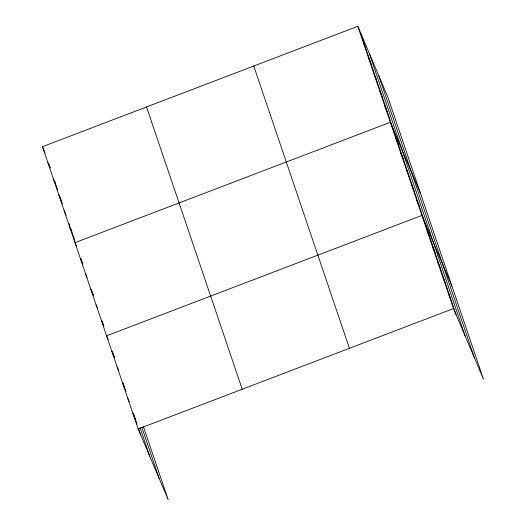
<?xml version="1.0" encoding="UTF-8"?>
<svg xmlns="http://www.w3.org/2000/svg" width="526" height="526" viewBox="0 0 526 526"><rect width="100%" height="100%" fill="white"/><g stroke="black" fill="none" stroke-linecap="round" stroke-linejoin="round"><path stroke-width="0.79" d="M143.453 426.731L168.182 499.7L138.16 428.96L42.481 146.688L357.818 26.3L387.84 97.04L483.519 379.312L453.491 308.571L357.818 26.3M138.16 428.96L453.491 308.571M363.236 42.297L365.78 48.287M368.66 58.294L371.205 64.284M374.078 74.284L376.623 80.281M379.502 90.281L382.047 96.271M384.92 106.278L387.465 112.268M420.373 193.009L390.345 122.275L75.014 242.664L76.605 246.405M395.605 137.799L398.149 143.789M400.871 153.322L403.409 159.312M406.131 168.846L408.676 174.842M411.391 184.37L413.936 190.366M416.658 199.9L419.196 205.89M451.946 286.157L421.918 215.423L106.587 335.812L108.178 339.559M427.178 230.947L429.722 236.937M432.444 246.47L434.982 252.467M437.704 262.001L440.249 267.99M442.964 277.524L445.509 283.514M448.231 293.048L450.769 299.038M42.481 146.688L45.026 152.685M47.905 162.685L50.128 167.925M53.33 178.682L55.552 183.922M58.748 194.679L61.292 200.669L60.003 196.862M64.172 210.67L66.079 215.167M69.59 226.667L71.819 231.913M80.274 258.187L82.819 264.177L80.978 258.746M85.534 273.711L87.125 277.458M90.801 289.241L93.345 295.231L91.504 289.793M96.061 304.764L97.652 308.506M101.321 320.288L103.865 326.278L102.024 320.847M111.847 351.335L114.392 357.332L112.551 351.894M117.107 366.865L118.698 370.606M122.374 382.389L124.918 388.379L123.071 382.948M127.634 397.912L129.225 401.66M132.894 413.436L135.438 419.432L133.597 413.995M378.773 75.672L474.445 357.943M369.43 53.659L465.102 335.93M360.356 32.29L456.035 314.568M253.756 66.026L349.428 348.304M146.544 106.962L242.216 389.233M141.75 427.099L159.115 478.331M140.034 427.599L149.772 456.318M48.898 164.105L50.194 167.919M54.836 181.628L55.611 183.909M55.868 184.672L57.676 190.004M61.549 201.432L62.324 203.713M69.037 223.517L69.813 225.805M70.583 228.087L71.878 231.9M72.134 232.656L74.975 241.04M125.181 389.155L125.97 391.482M135.701 420.208L137.016 424.087M138.594 428.743L140.705 434.956"/></g></svg>
